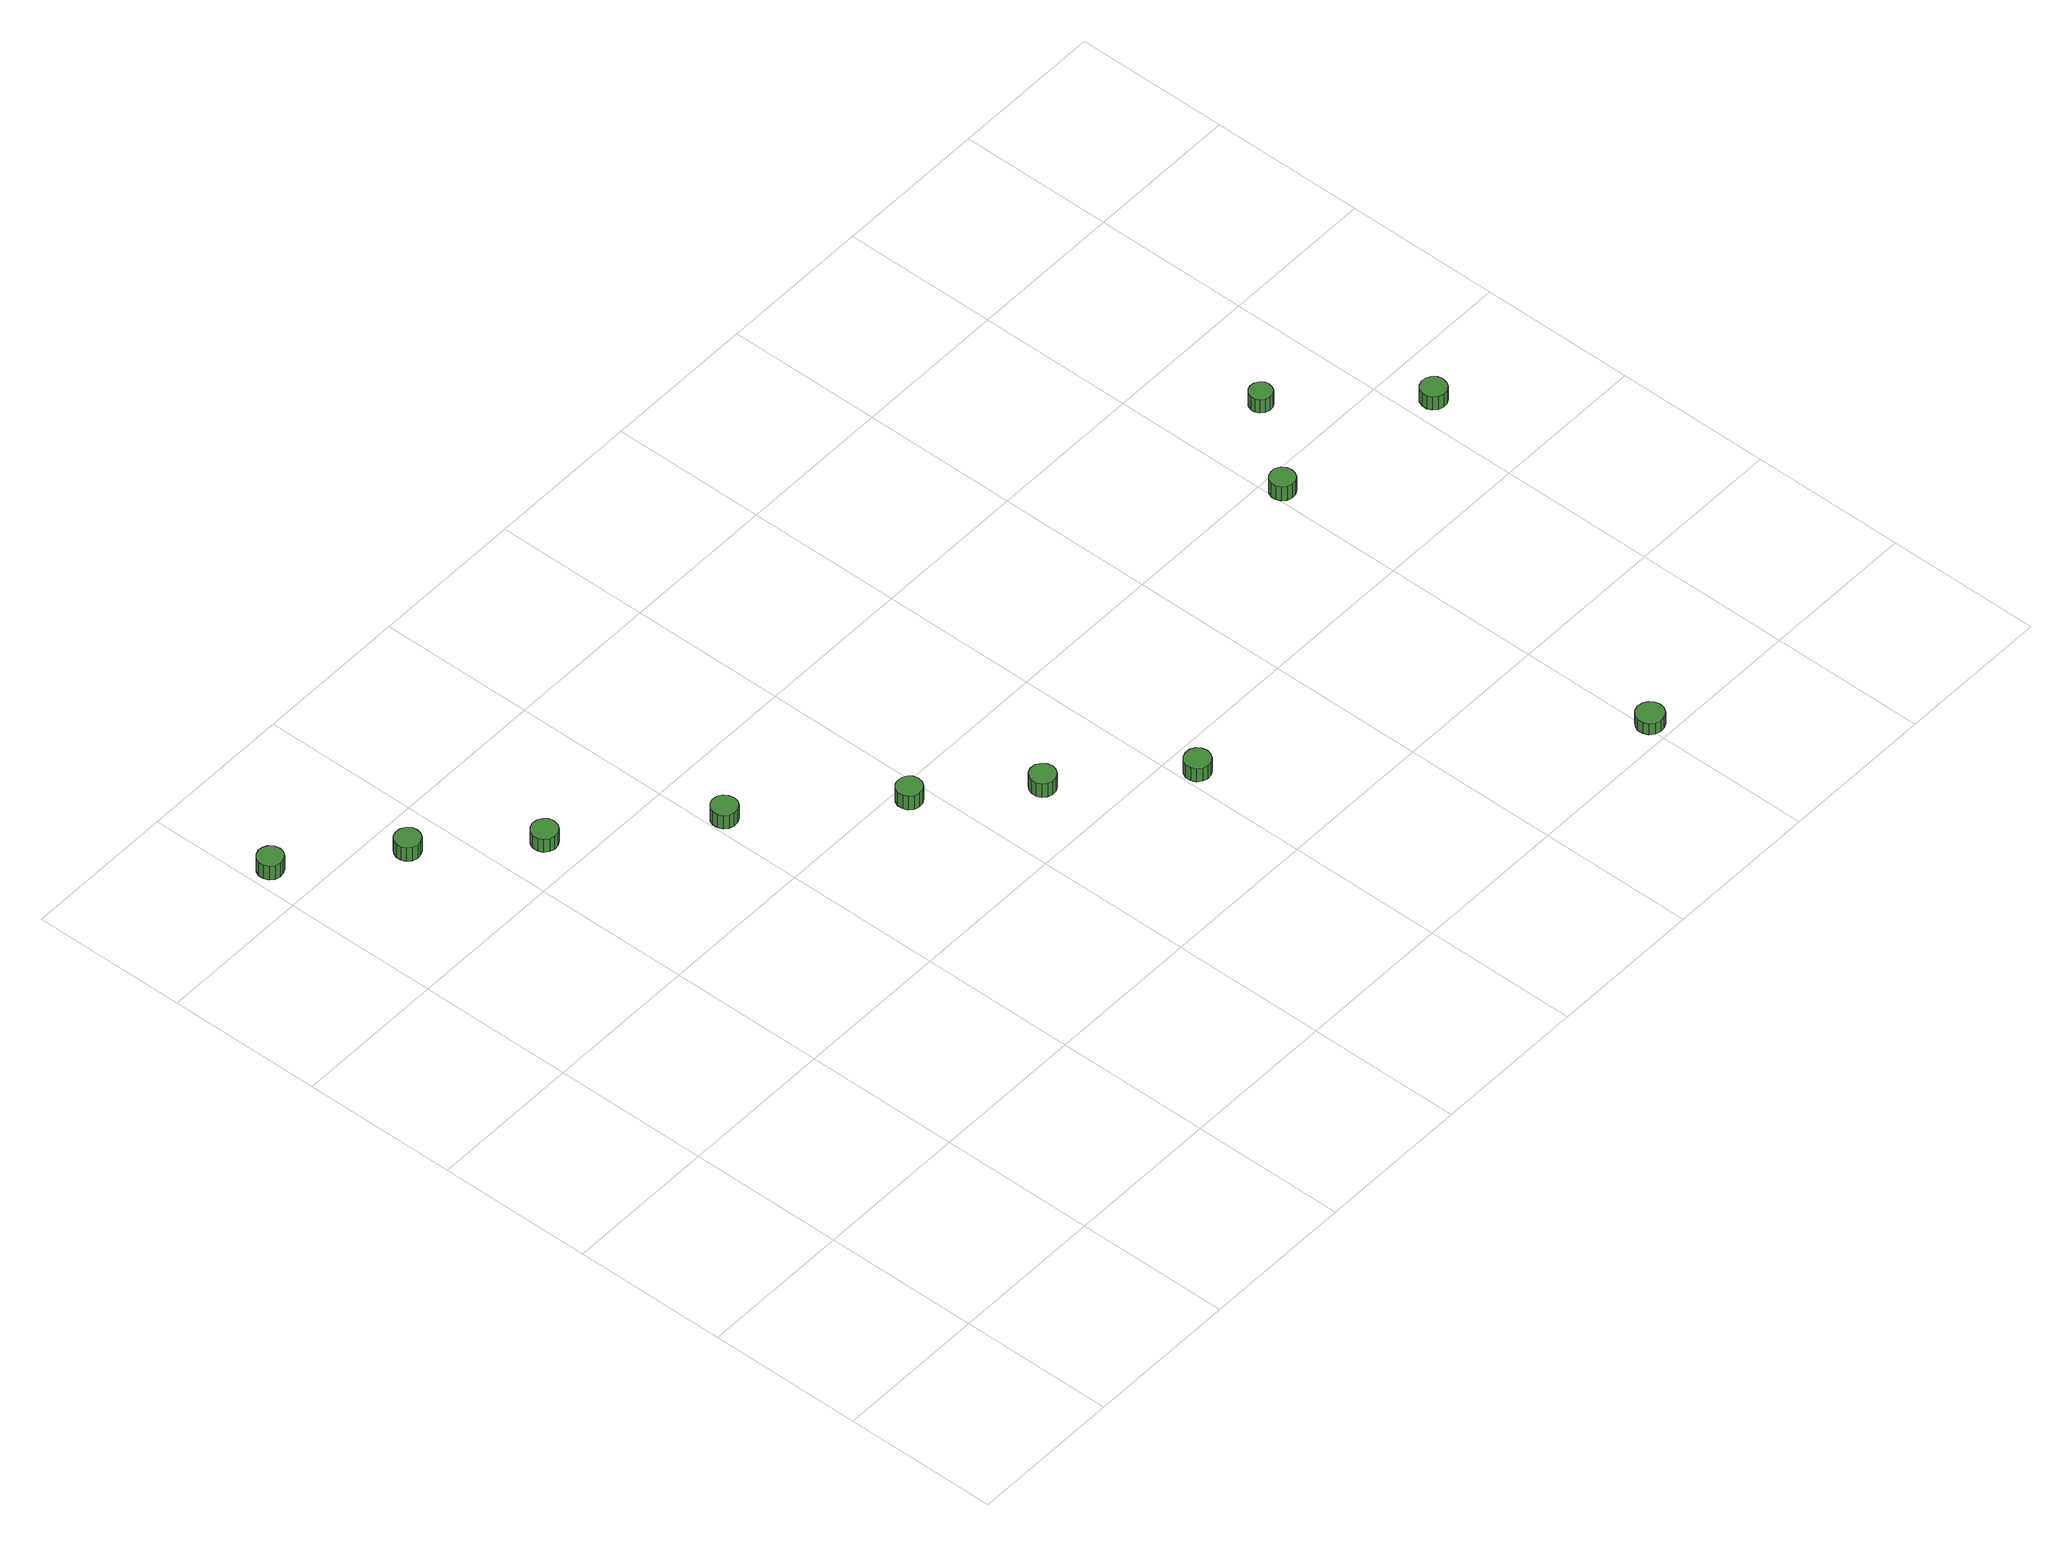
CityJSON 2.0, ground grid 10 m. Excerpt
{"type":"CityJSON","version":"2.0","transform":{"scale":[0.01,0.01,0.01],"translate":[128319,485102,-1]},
"CityObjects":{
"tree1":{"type":"SolitaryVegetationObject","attributes":{"function":"something"},"geometry":[{"type":"MultiSurface","lod":"1","boundaries":[[[0,1,2,3,4,5,6,7,8,9,10,11,12,13,14]],[[15,16,17,18,19,20,21,22,23,24,25,26,27,28,29]],[[0,29,28,1]],[[1,28,27,2]],[[2,27,26,3]],[[3,26,25,4]],[[4,25,24,5]],[[5,24,23,6]],[[6,23,22,7]],[[7,22,21,8]],[[8,21,20,9]],[[9,20,19,10]],[[10,19,18,11]],[[11,18,17,12]],[[12,17,16,13]],[[13,16,15,14]],[[14,15,29,0]]]}]},
"tree2":{"type":"SolitaryVegetationObject","attributes":{"function":"something"},"geometry":[{"type":"MultiSurface","lod":"1","boundaries":[[[30,31,32,33,34,35,36,37,38,39,40,41,42,43,44]],[[45,46,47,48,49,50,51,52,53,54,55,56,57,58,59]],[[30,59,58,31]],[[31,58,57,32]],[[32,57,56,33]],[[33,56,55,34]],[[34,55,54,35]],[[35,54,53,36]],[[36,53,52,37]],[[37,52,51,38]],[[38,51,50,39]],[[39,50,49,40]],[[40,49,48,41]],[[41,48,47,42]],[[42,47,46,43]],[[43,46,45,44]],[[44,45,59,30]]]}]},
"tree3":{"type":"SolitaryVegetationObject","attributes":{"function":"something"},"geometry":[{"type":"MultiSurface","lod":"1","boundaries":[[[60,61,62,63,64,65,66,67,68,69,70,71,72,73,74]],[[75,76,77,78,79,80,81,82,83,84,85,86,87,88,89]],[[60,89,88,61]],[[61,88,87,62]],[[62,87,86,63]],[[63,86,85,64]],[[64,85,84,65]],[[65,84,83,66]],[[66,83,82,67]],[[67,82,81,68]],[[68,81,80,69]],[[69,80,79,70]],[[70,79,78,71]],[[71,78,77,72]],[[72,77,76,73]],[[73,76,75,74]],[[74,75,89,60]]]}]},
"tree4":{"type":"SolitaryVegetationObject","attributes":{"function":"something"},"geometry":[{"type":"MultiSurface","lod":"1","boundaries":[[[90,91,92,93,94,95,96,97,98,99,100,101,102,103,104]],[[105,106,107,108,109,110,111,112,113,114,115,116,117,118,119]],[[90,119,118,91]],[[91,118,117,92]],[[92,117,116,93]],[[93,116,115,94]],[[94,115,114,95]],[[95,114,113,96]],[[96,113,112,97]],[[97,112,111,98]],[[98,111,110,99]],[[99,110,109,100]],[[100,109,108,101]],[[101,108,107,102]],[[102,107,106,103]],[[103,106,105,104]],[[104,105,119,90]]]}]},
"tree5":{"type":"SolitaryVegetationObject","attributes":{"function":"something"},"geometry":[{"type":"MultiSurface","lod":"1","boundaries":[[[120,121,122,123,124,125,126,127,128,129,130,131,132,133,134]],[[135,136,137,138,139,140,141,142,143,144,145,146,147,148,149]],[[120,149,148,121]],[[121,148,147,122]],[[122,147,146,123]],[[123,146,145,124]],[[124,145,144,125]],[[125,144,143,126]],[[126,143,142,127]],[[127,142,141,128]],[[128,141,140,129]],[[129,140,139,130]],[[130,139,138,131]],[[131,138,137,132]],[[132,137,136,133]],[[133,136,135,134]],[[134,135,149,120]]]}]},
"tree6":{"type":"SolitaryVegetationObject","attributes":{"function":"something"},"geometry":[{"type":"MultiSurface","lod":"1","boundaries":[[[150,151,152,153,154,155,156,157,158,159,160,161,162,163,164]],[[165,166,167,168,169,170,171,172,173,174,175,176,177,178,179]],[[150,179,178,151]],[[151,178,177,152]],[[152,177,176,153]],[[153,176,175,154]],[[154,175,174,155]],[[155,174,173,156]],[[156,173,172,157]],[[157,172,171,158]],[[158,171,170,159]],[[159,170,169,160]],[[160,169,168,161]],[[161,168,167,162]],[[162,167,166,163]],[[163,166,165,164]],[[164,165,179,150]]]}]},
"tree7":{"type":"SolitaryVegetationObject","attributes":{"function":"something"},"geometry":[{"type":"MultiSurface","lod":"1","boundaries":[[[180,181,182,183,184,185,186,187,188,189,190,191,192,193,194]],[[195,196,197,198,199,200,201,202,203,204,205,206,207,208,209]],[[180,209,208,181]],[[181,208,207,182]],[[182,207,206,183]],[[183,206,205,184]],[[184,205,204,185]],[[185,204,203,186]],[[186,203,202,187]],[[187,202,201,188]],[[188,201,200,189]],[[189,200,199,190]],[[190,199,198,191]],[[191,198,197,192]],[[192,197,196,193]],[[193,196,195,194]],[[194,195,209,180]]]}]},
"tree8":{"type":"SolitaryVegetationObject","attributes":{"function":"something"},"geometry":[{"type":"MultiSurface","lod":"1","boundaries":[[[210,211,212,213,214,215,216,217,218,219,220,221,222,223,224]],[[225,226,227,228,229,230,231,232,233,234,235,236,237,238,239]],[[210,239,238,211]],[[211,238,237,212]],[[212,237,236,213]],[[213,236,235,214]],[[214,235,234,215]],[[215,234,233,216]],[[216,233,232,217]],[[217,232,231,218]],[[218,231,230,219]],[[219,230,229,220]],[[220,229,228,221]],[[221,228,227,222]],[[222,227,226,223]],[[223,226,225,224]],[[224,225,239,210]]]}]},
"tree9":{"type":"SolitaryVegetationObject","attributes":{"function":"something"},"geometry":[{"type":"MultiSurface","lod":"1","boundaries":[[[240,241,242,243,244,245,246,247,248,249,250,251,252,253,254]],[[255,256,257,258,259,260,261,262,263,264,265,266,267,268,269]],[[240,269,268,241]],[[241,268,267,242]],[[242,267,266,243]],[[243,266,265,244]],[[244,265,264,245]],[[245,264,263,246]],[[246,263,262,247]],[[247,262,261,248]],[[248,261,260,249]],[[249,260,259,250]],[[250,259,258,251]],[[251,258,257,252]],[[252,257,256,253]],[[253,256,255,254]],[[254,255,269,240]]]}]},
"tree10":{"type":"SolitaryVegetationObject","attributes":{"function":"something"},"geometry":[{"type":"MultiSurface","lod":"1","boundaries":[[[270,271,272,273,274,275,276,277,278,279,280,281,282,283,284]],[[285,286,287,288,289,290,291,292,293,294,295,296,297,298,299]],[[270,299,298,271]],[[271,298,297,272]],[[272,297,296,273]],[[273,296,295,274]],[[274,295,294,275]],[[275,294,293,276]],[[276,293,292,277]],[[277,292,291,278]],[[278,291,290,279]],[[279,290,289,280]],[[280,289,288,281]],[[281,288,287,282]],[[282,287,286,283]],[[283,286,285,284]],[[284,285,299,270]]]}]},
"tree11":{"type":"SolitaryVegetationObject","attributes":{"function":"something"},"geometry":[{"type":"MultiSurface","lod":"1","boundaries":[[[300,301,302,303,304,305,306,307,308,309,310,311,312,313,314]],[[315,316,317,318,319,320,321,322,323,324,325,326,327,328,329]],[[300,329,328,301]],[[301,328,327,302]],[[302,327,326,303]],[[303,326,325,304]],[[304,325,324,305]],[[305,324,323,306]],[[306,323,322,307]],[[307,322,321,308]],[[308,321,320,309]],[[309,320,319,310]],[[310,319,318,311]],[[311,318,317,312]],[[312,317,316,313]],[[313,316,315,314]],[[314,315,329,300]]]}]}
},
"vertices":[
[214,5278,200],[207,5311,200],[187,5339,200],[158,5355,200],[125,5359,200],[93,5348,200],[68,5326,200],[54,5295,200],[54,5262,200],[68,5231,200],[93,5208,200],[125,5198,200],[158,5202,200],[187,5218,200],[207,5246,200],[207,5246,91],[187,5218,91],[158,5202,91],[125,5198,91],[93,5208,91],[68,5231,91],[54,5262,91],[54,5295,91],[68,5326,91],[93,5348,91],[125,5359,91],[158,5355,91],[187,5339,91],[207,5311,91],[214,5278,91],
[825,4786,200],[818,4819,200],[798,4846,200],[769,4863,200],[735,4866,200],[703,4856,200],[678,4833,200],[664,4802,200],[664,4769,200],[678,4738,200],[703,4715,200],[735,4705,200],[769,4709,200],[798,4725,200],[818,4753,200],[818,4753,92],[798,4725,92],[769,4709,92],[735,4705,92],[703,4715,92],[678,4738,92],[664,4769,92],[664,4802,92],[678,4833,92],[703,4856,92],[735,4866,92],[769,4863,92],[798,4846,92],[818,4819,92],[825,4786,92],
[1382,4249,196],[1375,4282,196],[1355,4310,196],[1325,4327,196],[1291,4331,196],[1258,4320,196],[1232,4297,196],[1218,4266,196],[1218,4231,196],[1232,4200,196],[1258,4177,196],[1291,4166,196],[1325,4170,196],[1355,4187,196],[1375,4215,196],[1375,4215,92],[1355,4187,92],[1325,4170,92],[1291,4166,92],[1258,4177,92],[1232,4200,92],[1218,4231,92],[1218,4266,92],[1232,4297,92],[1258,4320,92],[1291,4331,92],[1325,4327,92],[1355,4310,92],[1375,4282,92],[1382,4249,92],
[2175,3599,199],[2168,3632,199],[2148,3660,199],[2118,3677,199],[2084,3681,199],[2052,3670,199],[2027,3647,199],[2013,3616,199],[2013,3582,199],[2027,3551,199],[2052,3528,199],[2084,3517,199],[2118,3521,199],[2148,3538,199],[2168,3565,199],[2168,3565,93],[2148,3538,93],[2118,3521,93],[2084,3517,93],[2052,3528,93],[2027,3551,93],[2013,3582,93],[2013,3616,93],[2027,3647,93],[2052,3670,93],[2084,3681,93],[2118,3677,93],[2148,3660,93],[2168,3632,93],[2175,3599,93],
[2960,2905,203],[2953,2938,203],[2934,2965,203],[2905,2981,203],[2871,2985,203],[2839,2975,203],[2814,2952,203],[2801,2922,203],[2801,2888,203],[2814,2857,203],[2839,2835,203],[2871,2825,203],[2905,2828,203],[2934,2845,203],[2953,2872,203],[2953,2872,94],[2934,2845,94],[2905,2828,94],[2871,2825,94],[2839,2835,94],[2814,2857,94],[2801,2888,94],[2801,2922,94],[2814,2952,94],[2839,2975,94],[2871,2985,94],[2905,2981,94],[2934,2965,94],[2953,2938,94],[2960,2905,94],
[3525,2401,200],[3517,2434,200],[3497,2462,200],[3468,2479,200],[3434,2483,200],[3401,2472,200],[3376,2449,200],[3362,2418,200],[3362,2384,200],[3376,2353,200],[3401,2330,200],[3434,2319,200],[3468,2323,200],[3497,2340,200],[3517,2368,200],[3517,2368,94],[3497,2340,94],[3468,2323,94],[3434,2319,94],[3401,2330,94],[3376,2353,94],[3362,2384,94],[3362,2418,94],[3376,2449,94],[3401,2472,94],[3434,2483,94],[3468,2479,94],[3497,2462,94],[3517,2434,94],[3525,2401,94],
[4183,1819,199],[4176,1853,199],[4156,1881,199],[4126,1898,199],[4091,1901,199],[4059,1891,199],[4033,1868,199],[4019,1836,199],[4019,1802,199],[4033,1770,199],[4059,1747,199],[4091,1736,199],[4126,1740,199],[4156,1757,199],[4176,1785,199],[4176,1785,95],[4156,1757,95],[4126,1740,95],[4091,1736,95],[4059,1747,95],[4033,1770,95],[4019,1802,95],[4019,1836,95],[4033,1868,95],[4059,1891,95],[4091,1901,95],[4126,1898,95],[4156,1881,95],[4176,1853,95],[4183,1819,95],
[6120,128,186],[6112,164,186],[6091,193,186],[6060,211,186],[6024,215,186],[5989,204,186],[5963,179,186],[5948,146,186],[5948,110,186],[5963,77,186],[5989,53,186],[6024,42,186],[6060,46,186],[6091,64,186],[6112,93,186],[6112,93,97],[6091,64,97],[6060,46,97],[6024,42,97],[5989,53,97],[5963,77,97],[5948,110,97],[5948,146,97],[5963,179,97],[5989,204,97],[6024,215,97],[6060,211,97],[6091,193,97],[6112,164,97],[6120,128,97],
[6147,2876,205],[6140,2909,205],[6121,2935,205],[6093,2952,205],[6060,2955,205],[6028,2945,205],[6004,2923,205],[5991,2893,205],[5991,2860,205],[6004,2830,205],[6028,2808,205],[6060,2798,205],[6093,2801,205],[6121,2818,205],[6140,2844,205],[6140,2844,95],[6121,2818,95],[6093,2801,95],[6060,2798,95],[6028,2808,95],[6004,2830,95],[5991,2860,95],[5991,2893,95],[6004,2923,95],[6028,2945,95],[6060,2955,95],[6093,2952,95],[6121,2935,95],[6140,2909,95],[6147,2876,95],
[6572,3408,201],[6566,3437,201],[6548,3462,201],[6522,3477,201],[6493,3480,201],[6464,3471,201],[6442,3451,201],[6430,3423,201],[6430,3393,201],[6442,3366,201],[6464,3346,201],[6493,3337,201],[6522,3340,201],[6548,3355,201],[6566,3379,201],[6566,3379,95],[6548,3355,95],[6522,3340,95],[6493,3337,95],[6464,3346,95],[6442,3366,95],[6430,3393,95],[6430,3423,95],[6442,3451,95],[6464,3471,95],[6493,3480,95],[6522,3477,95],[6548,3462,95],[6566,3437,95],[6572,3408,95],
[7239,2693,200],[7232,2726,200],[7212,2753,200],[7182,2770,200],[7149,2774,200],[7116,2763,200],[7091,2741,200],[7077,2710,200],[7077,2676,200],[7091,2645,200],[7116,2622,200],[7149,2611,200],[7182,2615,200],[7212,2632,200],[7232,2659,200],[7232,2659,96],[7212,2632,96],[7182,2615,96],[7149,2611,96],[7116,2622,96],[7091,2645,96],[7077,2676,96],[7077,2710,96],[7091,2741,96],[7116,2763,96],[7149,2774,96],[7182,2770,96],[7212,2753,96],[7232,2726,96],[7239,2693,96]
]}
